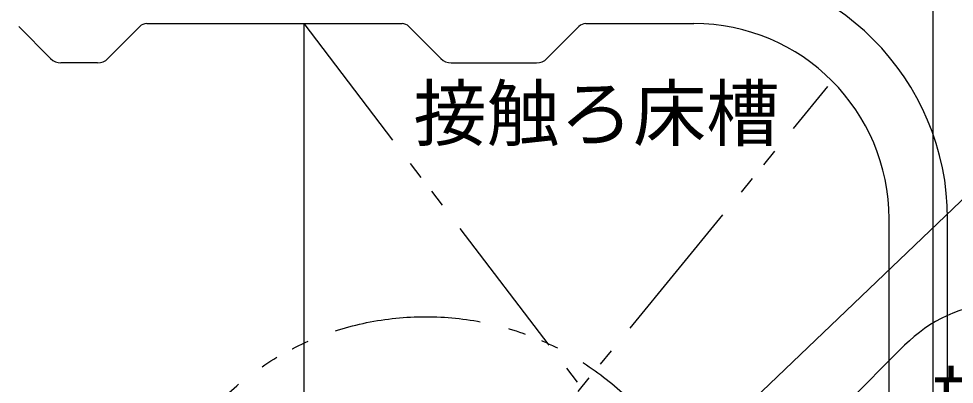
# Model space of a CAD drawing. Units: millimetres, scale not verified. Extents: x -10044 to 7274, y -6719 to 5358.
# Drawn here: x -4941 to -3982, y 643 to 1017 of the extents above; entities that cross this region are included whole.
import ezdxf
from ezdxf.enums import TextEntityAlignment as Align

# ---------------------------------------------------------------- set-up
doc = ezdxf.new("R2010")
doc.units = ezdxf.units.MM
doc.header["$LTSCALE"] = 30
doc.linetypes.add('DOUBLE_CHAIN1', pattern=[8.8, 5, -1, 0.6, -0.6, 0.6, -1])
doc.layers.add('0-1_KIKI', color=3, linetype='Continuous', lineweight=25)
doc.layers.add('0-2_SEISAKU', color=2, linetype='Continuous', lineweight=25)
doc.styles.add('MS Gothic', font='')
doc.styles.get('MS Gothic').set_extended_font_data('MS Gothic')

msp = doc.modelspace()

# ---------------------------------------------------------------- linework, layer by layer
at = {"layer": '0-1_KIKI'}
for p, q in [((-4908.39, 976), (-4941.06, 1008.8)), ((-4849.6, 976), (-4816.93, 1008.8)), ((-4809.84, 1011.74), (-4548.15, 1011.74)), ((-4648.99, 1011.74), (-4648.99, -188.26)), ((-4508.39, 976), (-4541.06, 1008.8)), ((-4399.6, 976), (-4366.93, 1008.8)), ((-4359.84, 1011.74), (-4248.99, 1011.74)), ((-4860.22, 971.59), (-4897.76, 971.59)), ((-4497.76, 971.59), (-4410.22, 971.59)), ((-4048.99, 411.74), (-4048.99, 811.74)), ((-3988.99, 11.74), (-3988.99, 811.74)), ((-4033, 682.5), (-4097.9, 617.59))]:
    msp.add_line(p, q, dxfattribs=at)
at = {"layer": '0-1_KIKI', "linetype": 'DOUBLE_CHAIN1'}
for p, q in [((-4648.99, 1011.74), (-4099.14, 291.74)), ((-4649.04, 291.74), (-4111.87, 947.22))]:
    msp.add_line(p, q, dxfattribs=at)
at = {"layer": '0-1_KIKI', "color": 4}
msp.add_line((-3958.17, 846.47), (-4458.8, 368.36), dxfattribs=at)
at = {"layer": '0-1_KIKI', "linetype": 'DOUBLE_CHAIN1'}
msp.add_circle((-4523.99, 411.74), 300, dxfattribs=at)
at = {"layer": '0-1_KIKI'}
for centre, radius, start, end in [((-4248.99, 811.74), 260, 0, 90), ((-4809.84, 1001.74), 10, 90, 135.10923), ((-4548.15, 1001.74), 10, 44.89078, 90), ((-4359.84, 1001.74), 10, 90, 135.10922), ((-4248.99, 811.74), 200, 0, 90), ((-4897.76, 986.59), 15, 224.89077, 270), ((-4860.22, 986.59), 15, 270, 315.10923), ((-4497.76, 986.59), 15, 224.89078, 270), ((-4410.22, 986.59), 15, 270, 315.10922), ((-3926.93, 576.43), 150, 94.399, 135), ((-3798.76, 411.74), 259, 13.395, 180)]:
    msp.add_arc(centre, radius, start, end, dxfattribs=at)
at = {"layer": '0-2_SEISAKU'}
msp.add_line((-4004, 1371.74), (-4004, -548.26), dxfattribs=at)

# ---------------------------------------------------------------- texts
at = {"layer": '0-1_KIKI', "color": 4, "style": 'MS Gothic'}
for s, p in [('接触ろ床槽', (-4536.39, 875.94)), ('放流ポンプ槽', (-4005.22, 582.4))]:
    msp.add_text(s, height=54.99, dxfattribs=at).set_placement(p, align=Align.BOTTOM_LEFT)

doc.saveas('drawing.dxf')
